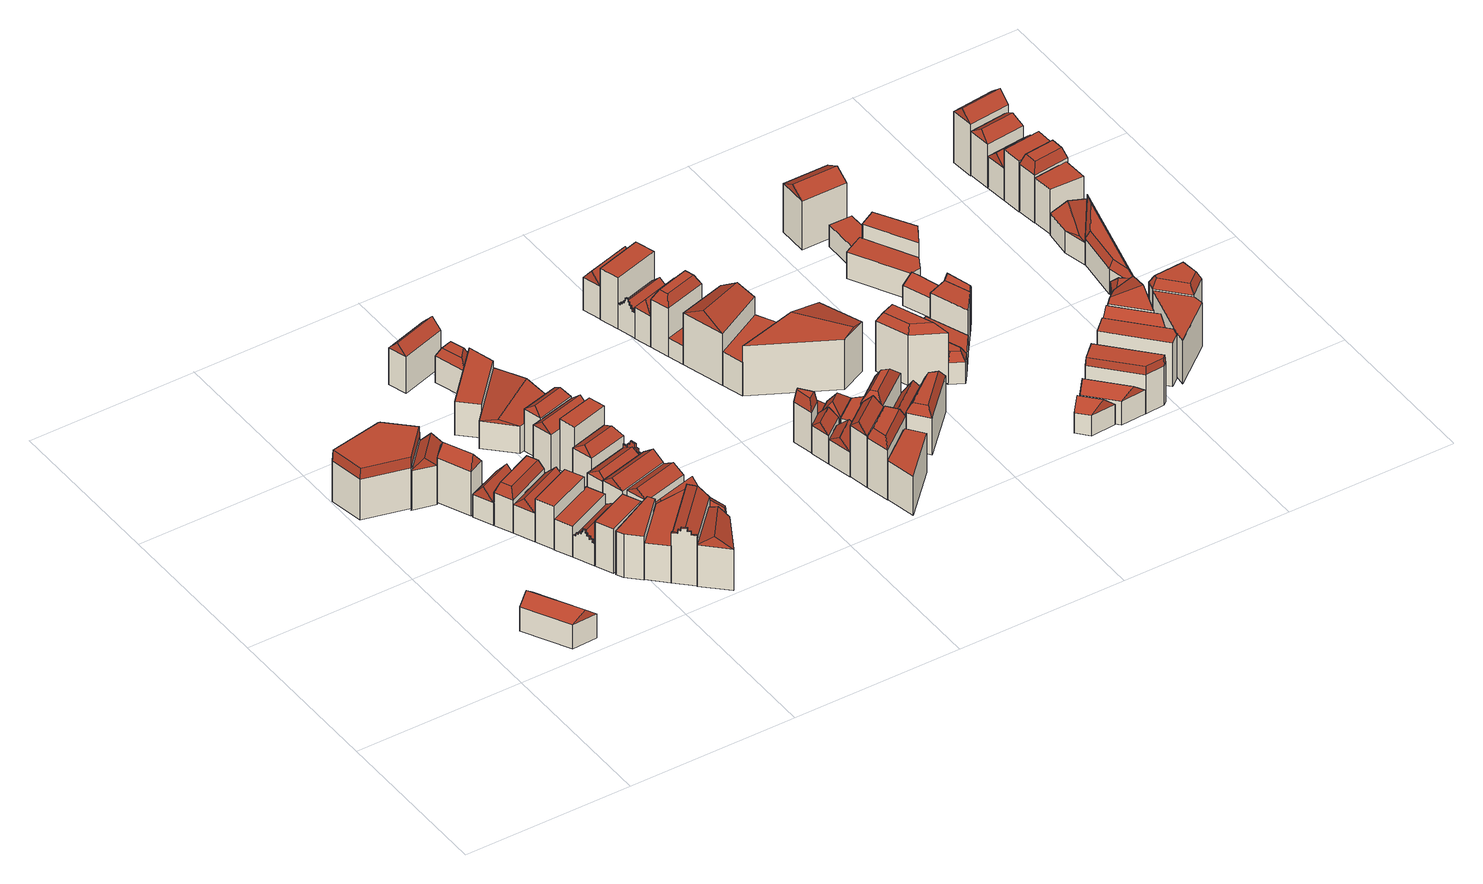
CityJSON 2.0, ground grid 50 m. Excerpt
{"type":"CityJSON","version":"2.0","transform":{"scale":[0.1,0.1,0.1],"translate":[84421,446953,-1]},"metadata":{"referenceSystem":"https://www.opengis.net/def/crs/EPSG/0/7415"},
"CityObjects":{
"building1":{"type":"Building","geometry":[{"type":"Solid","lod":"2","boundaries":[[[[0,1,2,3]],[[2,1,4,5]],[[0,3,6,7]],[[3,2,5,6]],[[1,0,7,4]],[[7,6,8,9]],[[6,5,8]],[[5,4,9,8]],[[4,7,9]]]],"semantics":{"surfaces":[{"type":"GroundSurface"},{"type":"WallSurface"},{"type":"RoofSurface"}],"values":[[0,1,1,1,1,2,2,2,2]]}}]},
"building2":{"type":"Building","geometry":[{"type":"Solid","lod":"2","boundaries":[[[[10,11,12,13,14,15]],[[12,11,16,17]],[[14,13,18,19]],[[10,15,20,21]],[[13,12,17,18]],[[15,14,19,20]],[[11,10,21,16]],[[16,21,22,23]],[[21,20,24,22]],[[20,19,25,24]],[[19,18,26,25]],[[18,17,27,26]],[[17,16,23,27]],[[22,24,25,26,27,23]]]],"semantics":{"surfaces":[{"type":"GroundSurface"},{"type":"WallSurface"},{"type":"RoofSurface"}],"values":[[0,1,1,1,1,1,1,2,2,2,2,2,2,2]]}}]},
"building3":{"type":"Building","geometry":[{"type":"Solid","lod":"2","boundaries":[[[[28,29,30,31]],[[30,29,32,33]],[[28,31,34,35]],[[31,30,33,34]],[[29,28,35,32]],[[35,34,36,37]],[[34,33,36]],[[33,32,37,36]],[[32,35,37]]]],"semantics":{"surfaces":[{"type":"GroundSurface"},{"type":"WallSurface"},{"type":"RoofSurface"}],"values":[[0,1,1,1,1,2,2,2,2]]}}]},
"building4":{"type":"Building","geometry":[{"type":"Solid","lod":"2","boundaries":[[[[38,39,40,41]],[[40,39,42,43]],[[38,41,44,45]],[[41,40,43,44]],[[39,38,45,42]],[[45,44,46,47]],[[44,43,46]],[[43,42,47,46]],[[42,45,47]]]],"semantics":{"surfaces":[{"type":"GroundSurface"},{"type":"WallSurface"},{"type":"RoofSurface"}],"values":[[0,1,1,1,1,2,2,2,2]]}}]},
"building5":{"type":"Building","geometry":[{"type":"Solid","lod":"2","boundaries":[[[[48,49,50,51]],[[50,49,52,53]],[[48,51,54,55]],[[51,50,53,54]],[[49,48,55,52]],[[55,54,56,57]],[[54,53,56]],[[53,52,57,56]],[[52,55,57]]]],"semantics":{"surfaces":[{"type":"GroundSurface"},{"type":"WallSurface"},{"type":"RoofSurface"}],"values":[[0,1,1,1,1,2,2,2,2]]}}]},
"building6":{"type":"Building","geometry":[{"type":"Solid","lod":"2","boundaries":[[[[58,59,60,50]],[[60,59,61,62]],[[58,50,63,64]],[[50,60,62,63]],[[59,58,64,61]],[[61,64,65,66]],[[64,63,67,65]],[[63,62,68,67]],[[62,61,66,68]],[[65,67,68,66]]]],"semantics":{"surfaces":[{"type":"GroundSurface"},{"type":"WallSurface"},{"type":"RoofSurface"}],"values":[[0,1,1,1,1,2,2,2,2,2]]}}]},
"building7":{"type":"Building","geometry":[{"type":"Solid","lod":"2","boundaries":[[[[69,70,71,60]],[[71,70,72,73]],[[69,60,74,75]],[[60,71,73,74]],[[70,69,75,72]],[[75,74,76,77]],[[74,73,76]],[[73,72,77,76]],[[72,75,77]]]],"semantics":{"surfaces":[{"type":"GroundSurface"},{"type":"WallSurface"},{"type":"RoofSurface"}],"values":[[0,1,1,1,1,2,2,2,2]]}}]},
"building8":{"type":"Building","geometry":[{"type":"Solid","lod":"2","boundaries":[[[[78,79,80,71]],[[81,82,83,84]],[[80,79,84,83]],[[78,71,82,81]],[[71,80,83,82]],[[79,78,81,84]]]],"semantics":{"surfaces":[{"type":"GroundSurface"},{"type":"RoofSurface"},{"type":"WallSurface"}],"values":[[0,1,2,2,2,2]]}}]},
"building9":{"type":"Building","geometry":[{"type":"Solid","lod":"2","boundaries":[[[[85,86,87,88]],[[89,90,91,92]],[[87,86,92,91]],[[85,88,90,89]],[[88,87,91,90]],[[86,85,89,92]]]],"semantics":{"surfaces":[{"type":"GroundSurface"},{"type":"RoofSurface"},{"type":"WallSurface"}],"values":[[0,1,2,2,2,2]]}}]},
"building10":{"type":"Building","geometry":[{"type":"Solid","lod":"2","boundaries":[[[[93,94,95,96]],[[97,98,99,100]],[[95,94,100,99]],[[93,96,98,97]],[[96,95,99,98]],[[94,93,97,100]]]],"semantics":{"surfaces":[{"type":"GroundSurface"},{"type":"RoofSurface"},{"type":"WallSurface"}],"values":[[0,1,2,2,2,2]]}}]},
"building11":{"type":"Building","geometry":[{"type":"Solid","lod":"2","boundaries":[[[[101,102,103,104]],[[103,102,105,106]],[[101,104,107,108]],[[102,101,108,105]],[[108,107,109,110]],[[106,105,110,109]],[[105,108,110]],[[109,107,111,112,113,114,115,116,117,118,119,120,121,122,123,124,125,126,127,128,106]],[[129,130,131,132,133,134,135,136,137,138,139,140,141,142,143,144,145,146,147,148,87,96]],[[116,115,143,142]],[[124,123,135,134]],[[117,116,142,141]],[[125,124,134,133]],[[103,106,129,96]],[[118,117,141,140]],[[104,103,96,87]],[[111,107,148,147]],[[126,125,133,132]],[[107,104,87,148]],[[119,118,140,139]],[[112,111,147,146]],[[127,126,132,131]],[[120,119,139,138]],[[113,112,146,145]],[[128,127,131,130]],[[121,120,138,137]],[[114,113,145,144]],[[106,128,130,129]],[[122,121,137,136]],[[115,114,144,143]],[[123,122,136,135]]]],"semantics":{"surfaces":[{"type":"GroundSurface"},{"type":"WallSurface"},{"type":"RoofSurface"}],"values":[[0,1,1,1,2,2,2,2,1,2,2,2,2,1,2,0,2,2,1,2,2,2,2,2,2,2,2,2,2,2,2]]}}]},
"building12":{"type":"Building","geometry":[{"type":"Solid","lod":"2","boundaries":[[[[149,150,151,152,153]],[[154,155,156,157,158]],[[152,151,157,156]],[[149,153,155,154]],[[151,150,158,157]],[[153,152,156,155]],[[150,149,154,158]]]],"semantics":{"surfaces":[{"type":"GroundSurface"},{"type":"RoofSurface"},{"type":"WallSurface"}],"values":[[0,1,2,2,2,2,2]]}}]},
"building13":{"type":"Building","geometry":[{"type":"Solid","lod":"2","boundaries":[[[[159,160,161,162,163]],[[164,165,166,167,168]],[[161,160,168,167]],[[159,163,165,164]],[[162,161,167,166]],[[163,162,166,165]],[[160,159,164,168]]]],"semantics":{"surfaces":[{"type":"GroundSurface"},{"type":"RoofSurface"},{"type":"WallSurface"}],"values":[[0,1,2,2,2,2,2]]}}]},
"building14":{"type":"Building","geometry":[{"type":"Solid","lod":"2","boundaries":[[[[169,170,171,172]],[[171,170,173,174]],[[169,172,175,176]],[[172,171,174,175]],[[176,175,177,178]],[[175,174,177]],[[174,173,178,177]],[[178,173,179,180,181,182,183,184,185,186,187,188,176]],[[189,190,191,192,193,194,195,196,197,198,199,200,159,201]],[[184,183,195,194]],[[170,169,201,159]],[[173,170,159,200]],[[185,184,194,193]],[[186,185,193,192]],[[179,173,200,199]],[[187,186,192,191]],[[180,179,199,198]],[[169,176,189,201]],[[188,187,191,190]],[[181,180,198,197]],[[176,188,190,189]],[[182,181,197,196]],[[183,182,196,195]]]],"semantics":{"surfaces":[{"type":"GroundSurface"},{"type":"WallSurface"},{"type":"RoofSurface"}],"values":[[0,1,1,1,2,2,2,2,1,2,0,1,2,2,2,2,2,1,2,2,2,2,2]]}}]},
"building15":{"type":"Building","geometry":[{"type":"Solid","lod":"2","boundaries":[[[[202,203,204,205]],[[204,203,206,207]],[[202,205,208,209]],[[205,204,207,208]],[[203,202,209,206]],[[209,208,210,211]],[[208,207,210]],[[207,206,211,210]],[[206,209,211]]]],"semantics":{"surfaces":[{"type":"GroundSurface"},{"type":"WallSurface"},{"type":"RoofSurface"}],"values":[[0,1,1,1,1,2,2,2,2]]}}]},
"building16":{"type":"Building","geometry":[{"type":"Solid","lod":"2","boundaries":[[[[212,213,214,215]],[[214,213,216,217]],[[212,215,218,219]],[[215,214,217,218]],[[213,212,219,216]],[[219,218,220,221]],[[218,217,220]],[[217,216,221,220]],[[216,219,221]]]],"semantics":{"surfaces":[{"type":"GroundSurface"},{"type":"WallSurface"},{"type":"RoofSurface"}],"values":[[0,1,1,1,1,2,2,2,2]]}}]},
"building17":{"type":"Building","geometry":[{"type":"Solid","lod":"2","boundaries":[[[[222,223,224,225]],[[226,227,228,229]],[[224,223,229,228]],[[222,225,227,226]],[[225,224,228,227]],[[223,222,226,229]]]],"semantics":{"surfaces":[{"type":"GroundSurface"},{"type":"RoofSurface"},{"type":"WallSurface"}],"values":[[0,1,2,2,2,2]]}}]},
"building18":{"type":"Building","geometry":[{"type":"Solid","lod":"2","boundaries":[[[[230,231,215,232]],[[215,231,233,234]],[[230,232,235,236]],[[232,215,234,235]],[[231,230,236,233]],[[236,235,237,238]],[[235,234,237]],[[234,233,238,237]],[[233,236,238]]]],"semantics":{"surfaces":[{"type":"GroundSurface"},{"type":"WallSurface"},{"type":"RoofSurface"}],"values":[[0,1,1,1,1,2,2,2,2]]}}]},
"building19":{"type":"Building","geometry":[{"type":"Solid","lod":"2","boundaries":[[[[239,240,241,242]],[[241,240,243,244]],[[239,242,245,246]],[[240,239,246,243]],[[246,245,247,248]],[[244,243,248,247]],[[243,246,248]],[[247,245,249,250,251,252,253,254,255,256,257,258,244]],[[259,260,261,262,263,264,265,266,267,268,269,270,271,272]],[[254,253,265,264]],[[255,254,264,263]],[[241,244,259,272]],[[256,255,263,262]],[[242,241,272,271]],[[249,245,270,269]],[[245,242,271,270]],[[257,256,262,261]],[[250,249,269,268]],[[258,257,261,260]],[[251,250,268,267]],[[244,258,260,259]],[[252,251,267,266]],[[253,252,266,265]]]],"semantics":{"surfaces":[{"type":"GroundSurface"},{"type":"WallSurface"},{"type":"RoofSurface"}],"values":[[0,1,1,1,2,2,2,2,1,2,2,1,2,0,2,1,2,2,2,2,2,2,2]]}}]},
"building20":{"type":"Building","geometry":[{"type":"Solid","lod":"2","boundaries":[[[[273,274,275,276]],[[275,274,277,278]],[[273,276,279,280]],[[276,275,278,279]],[[274,273,280,277]],[[280,279,281,282]],[[279,278,281]],[[278,277,282,281]],[[277,280,282]]]],"semantics":{"surfaces":[{"type":"GroundSurface"},{"type":"WallSurface"},{"type":"RoofSurface"}],"values":[[0,1,1,1,1,2,2,2,2]]}}]},
"building21":{"type":"Building","geometry":[{"type":"Solid","lod":"2","boundaries":[[[[283,284,232,285]],[[232,284,286,287]],[[283,285,288,289]],[[285,232,287,288]],[[284,283,289,286]],[[289,288,290,291]],[[288,287,290]],[[287,286,291,290]],[[286,289,291]]]],"semantics":{"surfaces":[{"type":"GroundSurface"},{"type":"WallSurface"},{"type":"RoofSurface"}],"values":[[0,1,1,1,1,2,2,2,2]]}}]},
"building22":{"type":"Building","geometry":[{"type":"Solid","lod":"2","boundaries":[[[[292,293,294,295]],[[294,293,296,297]],[[292,295,298,299]],[[295,294,297,298]],[[293,292,299,296]],[[299,298,300,301]],[[298,297,300]],[[297,296,301,300]],[[296,299,301]]]],"semantics":{"surfaces":[{"type":"GroundSurface"},{"type":"WallSurface"},{"type":"RoofSurface"}],"values":[[0,1,1,1,1,2,2,2,2]]}}]},
"building23":{"type":"Building","geometry":[{"type":"Solid","lod":"2","boundaries":[[[[302,303,304,272]],[[304,303,305,306]],[[302,272,307,308]],[[272,304,306,307]],[[303,302,308,305]],[[308,307,309,310]],[[307,306,309]],[[306,305,310,309]],[[305,308,310]]]],"semantics":{"surfaces":[{"type":"GroundSurface"},{"type":"WallSurface"},{"type":"RoofSurface"}],"values":[[0,1,1,1,1,2,2,2,2]]}}]},
"building24":{"type":"Building","geometry":[{"type":"Solid","lod":"2","boundaries":[[[[311,312,313,314]],[[313,312,315,316]],[[311,314,317,318]],[[314,313,316,317]],[[312,311,318,315]],[[318,317,319,320]],[[317,316,319]],[[316,315,320,319]],[[315,318,320]]]],"semantics":{"surfaces":[{"type":"GroundSurface"},{"type":"WallSurface"},{"type":"RoofSurface"}],"values":[[0,1,1,1,1,2,2,2,2]]}}]},
"building25":{"type":"Building","geometry":[{"type":"Solid","lod":"2","boundaries":[[[[321,322,276,304]],[[323,324,325,326]],[[276,322,326,325]],[[321,304,324,323]],[[304,276,325,324]],[[322,321,323,326]]]],"semantics":{"surfaces":[{"type":"GroundSurface"},{"type":"RoofSurface"},{"type":"WallSurface"}],"values":[[0,1,2,2,2,2]]}}]},
"building26":{"type":"Building","geometry":[{"type":"Solid","lod":"2","boundaries":[[[[327,328,329,330]],[[329,328,331,332]],[[327,330,333,334]],[[330,329,332,333]],[[328,327,334,331]],[[334,333,335]],[[333,332,336,335]],[[332,331,336]],[[331,334,335,336]]]],"semantics":{"surfaces":[{"type":"GroundSurface"},{"type":"WallSurface"},{"type":"RoofSurface"}],"values":[[0,1,1,1,1,2,2,2,2]]}}]},
"building27":{"type":"Building","geometry":[{"type":"Solid","lod":"2","boundaries":[[[[337,338,293,339]],[[293,338,340,341]],[[337,339,342,343]],[[339,293,341,342]],[[338,337,343,340]],[[343,342,344,345]],[[342,341,344]],[[341,340,345,344]],[[340,343,345]]]],"semantics":{"surfaces":[{"type":"GroundSurface"},{"type":"WallSurface"},{"type":"RoofSurface"}],"values":[[0,1,1,1,1,2,2,2,2]]}}]},
"building28":{"type":"Building","geometry":[{"type":"Solid","lod":"2","boundaries":[[[[346,347,348,349]],[[348,347,350,351]],[[346,349,352,353]],[[349,348,351,352]],[[347,346,353,350]],[[350,353,354,355]],[[353,352,356,354]],[[352,351,357,356]],[[351,350,355,357]],[[354,356,357,355]]]],"semantics":{"surfaces":[{"type":"GroundSurface"},{"type":"WallSurface"},{"type":"RoofSurface"}],"values":[[0,1,1,1,1,2,2,2,2,2]]}}]},
"building29":{"type":"Building","geometry":[{"type":"Solid","lod":"2","boundaries":[[[[358,359,360,361]],[[360,359,362,363]],[[358,361,364,365]],[[361,360,363,364]],[[359,358,365,362]],[[362,365,366,367]],[[365,364,368,366]],[[364,363,369,368]],[[363,362,367,369]],[[366,368,369,367]]]],"semantics":{"surfaces":[{"type":"GroundSurface"},{"type":"WallSurface"},{"type":"RoofSurface"}],"values":[[0,1,1,1,1,2,2,2,2,2]]}}]},
"building30":{"type":"Building","geometry":[{"type":"Solid","lod":"2","boundaries":[[[[370,371,372,373]],[[372,371,374,375]],[[370,373,376,377]],[[373,372,375,376]],[[371,370,377,374]],[[377,376,378,379]],[[376,375,378]],[[375,374,379,378]],[[374,377,379]]]],"semantics":{"surfaces":[{"type":"GroundSurface"},{"type":"WallSurface"},{"type":"RoofSurface"}],"values":[[0,1,1,1,1,2,2,2,2]]}}]},
"building31":{"type":"Building","geometry":[{"type":"Solid","lod":"2","boundaries":[[[[380,381,382,372]],[[382,381,383,384]],[[380,372,385,386]],[[372,382,384,385]],[[381,380,386,383]],[[386,385,387,388]],[[385,384,387]],[[384,383,388,387]],[[383,386,388]]]],"semantics":{"surfaces":[{"type":"GroundSurface"},{"type":"WallSurface"},{"type":"RoofSurface"}],"values":[[0,1,1,1,1,2,2,2,2]]}}]},
"building32":{"type":"Building","geometry":[{"type":"Solid","lod":"2","boundaries":[[[[389,390,391,392]],[[391,390,393,394]],[[389,392,395,396]],[[392,391,394,395]],[[390,389,396,393]],[[396,395,397,398]],[[395,394,397]],[[394,393,398,397]],[[393,396,398]]]],"semantics":{"surfaces":[{"type":"GroundSurface"},{"type":"WallSurface"},{"type":"RoofSurface"}],"values":[[0,1,1,1,1,2,2,2,2]]}}]},
"building33":{"type":"Building","geometry":[{"type":"Solid","lod":"2","boundaries":[[[[399,400,401,402]],[[403,404,405,406]],[[401,400,406,405]],[[399,402,404,403]],[[402,401,405,404]],[[400,399,403,406]]]],"semantics":{"surfaces":[{"type":"GroundSurface"},{"type":"RoofSurface"},{"type":"WallSurface"}],"values":[[0,1,2,2,2,2]]}}]},
"building34":{"type":"Building","geometry":[{"type":"Solid","lod":"2","boundaries":[[[[407,408,409,391]],[[409,408,410,411]],[[407,391,412,413]],[[391,409,411,412]],[[408,407,413,410]],[[410,413,414,415]],[[413,412,416,414]],[[412,411,417,416]],[[411,410,415,417]],[[414,416,417,415]]]],"semantics":{"surfaces":[{"type":"GroundSurface"},{"type":"WallSurface"},{"type":"RoofSurface"}],"values":[[0,1,1,1,1,2,2,2,2,2]]}}]},
"building35":{"type":"Building","geometry":[{"type":"Solid","lod":"2","boundaries":[[[[418,419,420,421]],[[420,419,422,423]],[[418,421,424,425]],[[421,420,423,424]],[[419,418,425,422]],[[425,424,426,427]],[[424,423,426]],[[423,422,427,426]],[[422,425,427]]]],"semantics":{"surfaces":[{"type":"GroundSurface"},{"type":"WallSurface"},{"type":"RoofSurface"}],"values":[[0,1,1,1,1,2,2,2,2]]}}]},
"building36":{"type":"Building","geometry":[{"type":"Solid","lod":"2","boundaries":[[[[428,429,430,431]],[[430,429,432,433]],[[428,431,434,435]],[[431,430,433,434]],[[429,428,435,432]],[[435,434,436,437]],[[434,433,436]],[[433,432,437,436]],[[432,435,437]]]],"semantics":{"surfaces":[{"type":"GroundSurface"},{"type":"WallSurface"},{"type":"RoofSurface"}],"values":[[0,1,1,1,1,2,2,2,2]]}}]},
"building37":{"type":"Building","geometry":[{"type":"Solid","lod":"2","boundaries":[[[[438,439,440,441]],[[441,440,442,443]],[[439,438,444,445]],[[440,439,445,442]],[[438,441,443,444]],[[445,444,446,447]],[[444,443,448,446]],[[443,442,449,448]],[[442,445,447,449]],[[446,448,449,447]]]],"semantics":{"surfaces":[{"type":"GroundSurface"},{"type":"WallSurface"},{"type":"RoofSurface"}],"values":[[0,1,1,1,1,2,2,2,2,2]]}}]},
"building38":{"type":"Building","geometry":[{"type":"Solid","lod":"2","boundaries":[[[[450,451,452,453]],[[452,451,454,455]],[[450,453,456,457]],[[453,452,455,456]],[[451,450,457,454]],[[457,456,458,459]],[[456,455,458]],[[455,454,459,458]],[[454,457,459]]]],"semantics":{"surfaces":[{"type":"GroundSurface"},{"type":"WallSurface"},{"type":"RoofSurface"}],"values":[[0,1,1,1,1,2,2,2,2]]}}]},
"building39":{"type":"Building","geometry":[{"type":"Solid","lod":"2","boundaries":[[[[460,461,462,463]],[[464,465,466,467]],[[463,462,466,465]],[[461,460,464,467]],[[462,461,467,466]],[[460,463,465,464]]]],"semantics":{"surfaces":[{"type":"GroundSurface"},{"type":"RoofSurface"},{"type":"WallSurface"}],"values":[[0,1,2,2,2,2]]}}]},
"building40":{"type":"Building","geometry":[{"type":"Solid","lod":"2","boundaries":[[[[468,469,470,471]],[[469,468,472,473]],[[470,469,473,474]],[[468,471,475,472]],[[472,475,476,477]],[[474,473,477,476]],[[473,472,477]],[[476,475,478,479,480,481,482,483,484,485,486,487,488,489,490,491,492,493,494,495,474]],[[496,497,498,499,500,501,502,503,504,505,506,507,508,509,510,511,512,513,514,515,516,517]],[[480,479,513,512]],[[495,494,498,497]],[[488,487,505,504]],[[481,480,512,511]],[[474,495,497,496]],[[489,488,504,503]],[[482,481,511,510]],[[490,489,503,502]],[[483,482,510,509]],[[491,490,502,501]],[[470,474,496,517]],[[484,483,509,508]],[[492,491,501,500]],[[475,471,516,515]],[[485,484,508,507]],[[471,470,517,516]],[[478,475,515,514]],[[493,492,500,499]],[[486,485,507,506]],[[479,478,514,513]],[[494,493,499,498]],[[487,486,506,505]]]],"semantics":{"surfaces":[{"type":"GroundSurface"},{"type":"WallSurface"},{"type":"RoofSurface"}],"values":[[0,1,1,1,2,2,2,2,1,2,2,2,2,2,2,2,2,2,2,1,2,2,1,2,0,2,2,2,2,2,2]]}}]},
"building41":{"type":"Building","geometry":[{"type":"Solid","lod":"2","boundaries":[[[[518,519,441,520]],[[441,519,521,522]],[[518,520,523,524]],[[520,441,522,523]],[[519,518,524,521]],[[524,523,525,526]],[[523,522,525]],[[522,521,526,525]],[[521,524,526]]]],"semantics":{"surfaces":[{"type":"GroundSurface"},{"type":"WallSurface"},{"type":"RoofSurface"}],"values":[[0,1,1,1,1,2,2,2,2]]}}]},
"building42":{"type":"Building","geometry":[{"type":"Solid","lod":"2","boundaries":[[[[527,528,529,530]],[[531,532,434,533]],[[529,528,533,434]],[[527,530,532,531]],[[530,529,434,532]],[[528,527,531,533]]]],"semantics":{"surfaces":[{"type":"GroundSurface"},{"type":"RoofSurface"},{"type":"WallSurface"}],"values":[[0,1,2,2,2,2]]}}]},
"building43":{"type":"Building","geometry":[{"type":"Solid","lod":"2","boundaries":[[[[534,535,516,536]],[[537,538,539,540]],[[516,535,540,539]],[[534,536,538,537]],[[536,516,539,538]],[[535,534,537,540]]]],"semantics":{"surfaces":[{"type":"GroundSurface"},{"type":"RoofSurface"},{"type":"WallSurface"}],"values":[[0,1,2,2,2,2]]}}]},
"building44":{"type":"Building","geometry":[{"type":"Solid","lod":"2","boundaries":[[[[541,542,543,544]],[[543,542,545,546]],[[541,544,547,548]],[[544,543,546,547]],[[542,541,548,545]],[[548,547,549,550]],[[547,546,549]],[[546,545,550,549]],[[545,548,550]]]],"semantics":{"surfaces":[{"type":"GroundSurface"},{"type":"WallSurface"},{"type":"RoofSurface"}],"values":[[0,1,1,1,1,2,2,2,2]]}}]},
"building45":{"type":"Building","geometry":[{"type":"Solid","lod":"2","boundaries":[[[[551,541,544,552]],[[553,554,555,556]],[[544,541,556,555]],[[551,552,554,553]],[[552,544,555,554]],[[541,551,553,556]]]],"semantics":{"surfaces":[{"type":"GroundSurface"},{"type":"RoofSurface"},{"type":"WallSurface"}],"values":[[0,1,2,2,2,2]]}}]},
"building46":{"type":"Building","geometry":[{"type":"Solid","lod":"2","boundaries":[[[[557,558,559,560]],[[559,558,561,562]],[[557,560,563,564]],[[560,559,562,563]],[[558,557,564,561]],[[561,564,565,566]],[[564,563,567,565]],[[563,562,568,567]],[[562,561,566,568]],[[565,567,568,566]]]],"semantics":{"surfaces":[{"type":"GroundSurface"},{"type":"WallSurface"},{"type":"RoofSurface"}],"values":[[0,1,1,1,1,2,2,2,2,2]]}}]},
"building47":{"type":"Building","geometry":[{"type":"Solid","lod":"2","boundaries":[[[[569,570,571,572]],[[572,571,573,574]],[[570,569,575,576]],[[571,570,576,573]],[[569,572,574,575]],[[575,574,577]],[[574,573,578,577]],[[573,576,578]],[[576,575,577,578]]]],"semantics":{"surfaces":[{"type":"GroundSurface"},{"type":"WallSurface"},{"type":"RoofSurface"}],"values":[[0,1,1,1,1,2,2,2,2]]}}]},
"building48":{"type":"Building","geometry":[{"type":"Solid","lod":"2","boundaries":[[[[579,580,560,581]],[[560,580,582,583]],[[579,581,584,585]],[[581,560,583,584]],[[580,579,585,582]],[[585,584,586,587]],[[584,583,586]],[[583,582,587,586]],[[582,585,587]]]],"semantics":{"surfaces":[{"type":"GroundSurface"},{"type":"WallSurface"},{"type":"RoofSurface"}],"values":[[0,1,1,1,1,2,2,2,2]]}}]},
"building49":{"type":"Building","geometry":[{"type":"Solid","lod":"2","boundaries":[[[[588,589,590,591]],[[590,589,592,593]],[[588,591,594,595]],[[591,590,593,594]],[[589,588,595,592]],[[592,595,596,597]],[[595,594,598,596]],[[594,593,599,598]],[[593,592,597,599]],[[596,598,599,597]]]],"semantics":{"surfaces":[{"type":"GroundSurface"},{"type":"WallSurface"},{"type":"RoofSurface"}],"values":[[0,1,1,1,1,2,2,2,2,2]]}}]},
"building50":{"type":"Building","geometry":[{"type":"Solid","lod":"2","boundaries":[[[[600,601,602,603]],[[603,602,604,605]],[[601,600,606,607]],[[602,601,607,604]],[[600,603,605,606]],[[607,606,608,609]],[[606,605,610,608]],[[605,604,611,610]],[[604,607,609,611]],[[608,610,611,609]]]],"semantics":{"surfaces":[{"type":"GroundSurface"},{"type":"WallSurface"},{"type":"RoofSurface"}],"values":[[0,1,1,1,1,2,2,2,2,2]]}}]},
"building51":{"type":"Building","geometry":[{"type":"Solid","lod":"2","boundaries":[[[[612,613,614,615,616]],[[615,614,617,618]],[[612,616,619,620]],[[614,613,621,617]],[[616,615,618,619]],[[613,612,620,621]],[[621,620,622,623]],[[620,619,624,622]],[[619,618,625,624]],[[618,617,626,625]],[[617,621,623,626]],[[622,624,625,626,623]]]],"semantics":{"surfaces":[{"type":"GroundSurface"},{"type":"WallSurface"},{"type":"RoofSurface"}],"values":[[0,1,1,1,1,1,2,2,2,2,2,2]]}}]},
"building52":{"type":"Building","geometry":[{"type":"Solid","lod":"2","boundaries":[[[[627,628,629,630]],[[631,632,633,634]],[[629,628,634,633]],[[627,630,632,631]],[[630,629,633,632]],[[628,627,631,634]]]],"semantics":{"surfaces":[{"type":"GroundSurface"},{"type":"RoofSurface"},{"type":"WallSurface"}],"values":[[0,1,2,2,2,2]]}}]},
"building53":{"type":"Building","geometry":[{"type":"Solid","lod":"2","boundaries":[[[[635,636,637,638]],[[637,636,639,640]],[[635,638,641,642]],[[638,637,640,641]],[[636,635,642,639]],[[642,641,643,644]],[[641,640,643]],[[640,639,644,643]],[[639,642,644]]]],"semantics":{"surfaces":[{"type":"GroundSurface"},{"type":"WallSurface"},{"type":"RoofSurface"}],"values":[[0,1,1,1,1,2,2,2,2]]}}]},
"building54":{"type":"Building","geometry":[{"type":"Solid","lod":"2","boundaries":[[[[645,646,647,648]],[[649,650,651,652]],[[647,646,652,651]],[[645,648,650,649]],[[648,647,651,650]],[[646,645,649,652]]]],"semantics":{"surfaces":[{"type":"GroundSurface"},{"type":"RoofSurface"},{"type":"WallSurface"}],"values":[[0,1,2,2,2,2]]}}]},
"building55":{"type":"Building","geometry":[{"type":"Solid","lod":"2","boundaries":[[[[653,654,655,656]],[[655,654,657,658]],[[653,656,659,660]],[[656,655,658,659]],[[654,653,660,657]],[[660,659,661,662]],[[659,658,661]],[[658,657,662,661]],[[657,660,662]]]],"semantics":{"surfaces":[{"type":"GroundSurface"},{"type":"WallSurface"},{"type":"RoofSurface"}],"values":[[0,1,1,1,1,2,2,2,2]]}}]},
"building56":{"type":"Building","geometry":[{"type":"Solid","lod":"2","boundaries":[[[[663,664,665,666]],[[665,664,667,668]],[[663,666,669,670]],[[666,665,668,669]],[[664,663,670,667]],[[670,669,671]],[[669,668,672,671]],[[668,667,672]],[[667,670,671,672]]]],"semantics":{"surfaces":[{"type":"GroundSurface"},{"type":"WallSurface"},{"type":"RoofSurface"}],"values":[[0,1,1,1,1,2,2,2,2]]}}]},
"building57":{"type":"Building","geometry":[{"type":"Solid","lod":"2","boundaries":[[[[673,674,675,676]],[[675,674,677,678]],[[673,676,679,680]],[[676,675,678,679]],[[674,673,680,677]],[[680,679,681]],[[679,678,682,681]],[[678,677,682]],[[677,680,681,682]]]],"semantics":{"surfaces":[{"type":"GroundSurface"},{"type":"WallSurface"},{"type":"RoofSurface"}],"values":[[0,1,1,1,1,2,2,2,2]]}}]},
"building58":{"type":"Building","geometry":[{"type":"Solid","lod":"2","boundaries":[[[[683,684,685,686,687]],[[688,689,690,691,692]],[[685,684,692,691]],[[687,686,690,689]],[[684,683,688,692]],[[686,685,691,690]],[[683,687,689,688]]]],"semantics":{"surfaces":[{"type":"GroundSurface"},{"type":"RoofSurface"},{"type":"WallSurface"}],"values":[[0,1,2,2,2,2,2]]}}]},
"building59":{"type":"Building","geometry":[{"type":"Solid","lod":"2","boundaries":[[[[654,693,694,695,696]],[[695,694,697,698]],[[654,696,699,700]],[[694,693,701,697]],[[696,695,698,699]],[[693,654,700,701]],[[701,700,702,703]],[[700,699,704,702]],[[699,698,705,704]],[[698,697,706,705]],[[697,701,703,706]],[[702,704,705,706,703]]]],"semantics":{"surfaces":[{"type":"GroundSurface"},{"type":"WallSurface"},{"type":"RoofSurface"}],"values":[[0,1,1,1,1,1,2,2,2,2,2,2]]}}]},
"building60":{"type":"Building","geometry":[{"type":"Solid","lod":"2","boundaries":[[[[707,708,709,710]],[[711,712,713,714]],[[709,708,714,713]],[[707,710,712,711]],[[710,709,713,712]],[[708,707,711,714]]]],"semantics":{"surfaces":[{"type":"GroundSurface"},{"type":"RoofSurface"},{"type":"WallSurface"}],"values":[[0,1,2,2,2,2]]}}]},
"building61":{"type":"Building","geometry":[{"type":"Solid","lod":"2","boundaries":[[[[715,716,717,718]],[[717,716,719,720]],[[715,718,721,722]],[[718,717,720,721]],[[716,715,722,719]],[[722,721,723,724]],[[721,720,723]],[[720,719,724,723]],[[719,722,724]]]],"semantics":{"surfaces":[{"type":"GroundSurface"},{"type":"WallSurface"},{"type":"RoofSurface"}],"values":[[0,1,1,1,1,2,2,2,2]]}}]},
"building62":{"type":"Building","geometry":[{"type":"Solid","lod":"2","boundaries":[[[[725,726,727,685]],[[728,729,730,731]],[[685,727,730,729]],[[726,725,728,731]],[[727,726,731,730]],[[725,685,729,728]]]],"semantics":{"surfaces":[{"type":"GroundSurface"},{"type":"RoofSurface"},{"type":"WallSurface"}],"values":[[0,1,2,2,2,2]]}}]},
"building63":{"type":"Building","geometry":[{"type":"Solid","lod":"2","boundaries":[[[[732,733,734,735]],[[734,733,736,737]],[[732,735,738,739]],[[735,734,737,738]],[[733,732,739,736]],[[739,738,740,741]],[[738,737,740]],[[737,736,741,740]],[[736,739,741]]]],"semantics":{"surfaces":[{"type":"GroundSurface"},{"type":"WallSurface"},{"type":"RoofSurface"}],"values":[[0,1,1,1,1,2,2,2,2]]}}]},
"building64":{"type":"Building","geometry":[{"type":"Solid","lod":"2","boundaries":[[[[742,743,744,745,746]],[[747,748,749,750,751]],[[745,744,750,749]],[[742,746,748,747]],[[744,743,751,750]],[[746,745,749,748]],[[743,742,747,751]]]],"semantics":{"surfaces":[{"type":"GroundSurface"},{"type":"RoofSurface"},{"type":"WallSurface"}],"values":[[0,1,2,2,2,2,2]]}}]},
"building65":{"type":"Building","geometry":[{"type":"Solid","lod":"2","boundaries":[[[[752,753,754,755]],[[754,753,756,757]],[[752,755,758,759]],[[755,754,757,758]],[[753,752,759,756]],[[759,758,760,761]],[[758,757,760]],[[757,756,761,760]],[[756,759,761]]]],"semantics":{"surfaces":[{"type":"GroundSurface"},{"type":"WallSurface"},{"type":"RoofSurface"}],"values":[[0,1,1,1,1,2,2,2,2]]}}]},
"building66":{"type":"Building","geometry":[{"type":"Solid","lod":"2","boundaries":[[[[762,763,764,765]],[[764,763,766,767]],[[762,765,768,769]],[[765,764,767,768]],[[763,762,769,766]],[[769,768,770,771]],[[768,767,770]],[[767,766,771,770]],[[766,769,771]]]],"semantics":{"surfaces":[{"type":"GroundSurface"},{"type":"WallSurface"},{"type":"RoofSurface"}],"values":[[0,1,1,1,1,2,2,2,2]]}}]},
"building67":{"type":"Building","geometry":[{"type":"Solid","lod":"2","boundaries":[[[[772,773,774,775,776]],[[777,778,779,780,781]],[[775,774,780,779]],[[772,776,778,777]],[[774,773,781,780]],[[776,775,779,778]],[[773,772,777,781]]]],"semantics":{"surfaces":[{"type":"GroundSurface"},{"type":"RoofSurface"},{"type":"WallSurface"}],"values":[[0,1,2,2,2,2,2]]}}]},
"building68":{"type":"Building","geometry":[{"type":"Solid","lod":"2","boundaries":[[[[782,783,784,785]],[[784,783,786,787]],[[782,785,788,789]],[[785,784,787,788]],[[783,782,789,786]],[[789,788,790]],[[788,787,791,790]],[[787,786,791]],[[786,789,790,791]]]],"semantics":{"surfaces":[{"type":"GroundSurface"},{"type":"WallSurface"},{"type":"RoofSurface"}],"values":[[0,1,1,1,1,2,2,2,2]]}}]},
"building69":{"type":"Building","geometry":[{"type":"Solid","lod":"2","boundaries":[[[[792,793,794,795,796]],[[795,794,797,798]],[[792,796,799,800]],[[794,793,801,797]],[[796,795,798,799]],[[793,792,800,801]],[[801,800,802,803]],[[800,799,804,802]],[[799,798,805,804]],[[798,797,806,805]],[[797,801,803,806]],[[802,804,805,806,803]]]],"semantics":{"surfaces":[{"type":"GroundSurface"},{"type":"WallSurface"},{"type":"RoofSurface"}],"values":[[0,1,1,1,1,1,2,2,2,2,2,2]]}}]},
"building70":{"type":"Building","geometry":[{"type":"Solid","lod":"2","boundaries":[[[[807,808,809,810]],[[809,808,811,812]],[[807,810,813,814]],[[810,809,812,813]],[[808,807,814,811]],[[811,814,815,816]],[[814,813,817,815]],[[813,812,818,817]],[[812,811,816,818]],[[815,817,818,816]]]],"semantics":{"surfaces":[{"type":"GroundSurface"},{"type":"WallSurface"},{"type":"RoofSurface"}],"values":[[0,1,1,1,1,2,2,2,2,2]]}}]},
"building71":{"type":"Building","geometry":[{"type":"Solid","lod":"2","boundaries":[[[[819,820,821,822]],[[821,820,823,824]],[[819,822,825,826]],[[822,821,824,825]],[[820,819,826,823]],[[826,825,827]],[[825,824,828,827]],[[824,823,828]],[[823,826,827,828]]]],"semantics":{"surfaces":[{"type":"GroundSurface"},{"type":"WallSurface"},{"type":"RoofSurface"}],"values":[[0,1,1,1,1,2,2,2,2]]}}]},
"building72":{"type":"Building","geometry":[{"type":"Solid","lod":"2","boundaries":[[[[829,830,831,832]],[[833,834,835,836]],[[831,830,836,835]],[[829,832,834,833]],[[832,831,835,834]],[[830,829,833,836]]]],"semantics":{"surfaces":[{"type":"GroundSurface"},{"type":"RoofSurface"},{"type":"WallSurface"}],"values":[[0,1,2,2,2,2]]}}]},
"building73":{"type":"Building","geometry":[{"type":"Solid","lod":"2","boundaries":[[[[837,838,839,840]],[[839,838,841,842]],[[837,840,843,844]],[[840,839,842,843]],[[838,837,844,841]],[[841,844,845,846]],[[844,843,847,845]],[[843,842,848,847]],[[842,841,846,848]],[[845,847,848,846]]]],"semantics":{"surfaces":[{"type":"GroundSurface"},{"type":"WallSurface"},{"type":"RoofSurface"}],"values":[[0,1,1,1,1,2,2,2,2,2]]}}]},
"building74":{"type":"Building","geometry":[{"type":"Solid","lod":"2","boundaries":[[[[849,850,851,852]],[[853,854,855,856]],[[851,850,856,855]],[[849,852,854,853]],[[852,851,855,854]],[[850,849,853,856]]]],"semantics":{"surfaces":[{"type":"GroundSurface"},{"type":"RoofSurface"},{"type":"WallSurface"}],"values":[[0,1,2,2,2,2]]}}]},
"building75":{"type":"Building","geometry":[{"type":"Solid","lod":"2","boundaries":[[[[857,858,859,860]],[[859,858,861,862]],[[857,860,863,864]],[[860,859,862,863]],[[858,857,864,861]],[[864,863,865,866]],[[863,862,865]],[[862,861,866,865]],[[861,864,866]]]],"semantics":{"surfaces":[{"type":"GroundSurface"},{"type":"WallSurface"},{"type":"RoofSurface"}],"values":[[0,1,1,1,1,2,2,2,2]]}}]},
"building76":{"type":"Building","geometry":[{"type":"Solid","lod":"2","boundaries":[[[[858,867,868,859]],[[868,867,869,870]],[[858,859,871,872]],[[859,868,870,871]],[[867,858,872,869]],[[872,871,873,874]],[[871,870,873]],[[870,869,874,873]],[[869,872,874]]]],"semantics":{"surfaces":[{"type":"GroundSurface"},{"type":"WallSurface"},{"type":"RoofSurface"}],"values":[[0,1,1,1,1,2,2,2,2]]}}]},
"building77":{"type":"Building","geometry":[{"type":"Solid","lod":"2","boundaries":[[[[875,876,877,878]],[[877,876,879,880]],[[875,878,881,882]],[[878,877,880,881]],[[876,875,882,879]],[[882,881,883,884]],[[881,880,883]],[[880,879,884,883]],[[879,882,884]]]],"semantics":{"surfaces":[{"type":"GroundSurface"},{"type":"WallSurface"},{"type":"RoofSurface"}],"values":[[0,1,1,1,1,2,2,2,2]]}}]}
},
"vertices":[
[108,169,15],[168,201,15],[255,38,15],[180,34,15],[168,201,93],[255,38,93],[180,34,93],[108,169,93],[218,36,123],[138,185,123],
[152,732,14],[19,765,14],[0,866,14],[158,895,14],[163,894,14],[237,823,14],[19,765,146],[0,866,146],[158,895,146],[163,894,146],[237,823,146],[152,732,146],[152,733,182],[20,765,182],[236,823,182],[163,893,182],[158,894,182],[2,865,182],
[219,716,8],[152,732,8],[237,823,8],[281,782,8],[152,732,136],[237,823,136],[281,782,136],[219,716,136],[257,800,167],[188,726,167],
[219,716,15],[256,755,15],[307,643,15],[261,622,15],[256,755,159],[307,643,159],[261,622,159],[219,716,159],[279,644,195],[243,723,195],
[364,664,13],[390,607,13],[289,561,13],[263,619,13],[390,607,86],[289,561,86],[263,619,86],[364,664,86],[276,590,124],[377,636,124],
[425,622,13],[448,570,13],[313,508,13],[448,570,120],[313,508,120],[289,561,120],[425,622,120],[419,607,152],[433,576,152],[305,555,152],[319,524,152],
[450,570,13],[477,510,13],[340,448,13],[477,510,106],[340,448,106],[313,508,106],[450,570,106],[326,478,139],[464,540,139],
[468,506,13],[492,454,13],[363,396,13],[468,506,153],[340,448,153],[363,396,153],[492,454,153],
[503,460,12],[526,409,12],[386,346,12],[363,396,12],[503,460,112],[363,396,112],[386,346,112],[526,409,112],
[532,338,12],[555,288,12],[436,234,12],[413,285,12],[532,338,157],[413,285,157],[436,234,157],[555,288,157],
[529,411,12],[556,350,12],[418,287,12],[390,348,12],[556,350,77],[418,287,77],[390,348,77],[529,411,77],[404,318,104],[531,375,104],[390,348,84],[394,341,84],[394,341,92],[397,333,92],[397,333,99],[401,325,99],[401,325,106],[402,321,106],[402,321,115],[406,314,115],[406,314,106],[407,310,106],[407,310,99],[411,302,99],[411,302,92],[414,295,92],[414,295,84],[418,287,84],[413,285,77],[413,285,84],[410,293,84],[410,293,92],[406,300,92],[406,300,99],[403,308,99],[403,308,106],[401,312,106],[401,312,115],[398,319,115],[398,319,106],[396,323,106],[396,323,99],[393,331,99],[393,331,92],[389,338,92],[389,338,84],[386,346,84],[386,346,77],
[487,170,11],[449,207,11],[439,228,11],[582,300,11],[593,280,11],[487,170,153],[593,280,153],[582,300,153],[439,228,153],[449,207,153],
[536,122,12],[487,170,12],[598,285,12],[694,294,12],[696,287,12],[536,122,132],[696,287,132],[694,294,132],[598,285,132],[487,170,132],
[588,79,12],[540,125,12],[684,274,12],[704,198,12],[540,125,165],[684,274,165],[704,198,165],[588,79,165],[691,233,183],[564,102,183],[540,125,175],[552,114,175],[552,114,185],[558,108,185],[558,108,194],[570,96,194],[570,96,185],[576,90,185],[576,90,175],[588,79,175],[584,75,165],[584,75,175],[572,87,175],[572,87,185],[566,93,185],[566,93,194],[554,104,194],[554,104,185],[548,110,185],[548,110,175],[536,122,175],[536,122,165],[584,75,12],
[652,9,11],[584,75,11],[692,186,11],[715,123,11],[584,75,146],[692,186,146],[715,123,146],[652,9,146],[701,155,165],[619,46,178],
[575,403,12],[557,468,12],[708,508,12],[725,444,12],[557,468,102],[708,508,102],[725,444,102],[575,403,102],[717,476,128],[566,436,128],
[457,870,15],[406,917,15],[556,1077,15],[577,999,15],[457,870,124],[577,999,124],[556,1077,124],[406,917,124],
[607,341,12],[589,407,12],[743,377,12],[589,407,99],[725,444,99],[743,377,99],[607,341,99],[734,410,121],[598,374,121],
[573,472,13],[556,536,13],[686,571,13],[703,507,13],[556,536,81],[686,571,81],[703,507,81],[573,472,81],[695,539,102],[572,506,102],[703,507,93],[699,523,93],[699,523,104],[697,531,104],[697,531,116],[693,547,116],[693,547,104],[690,555,104],[690,555,93],[686,571,93],[691,572,81],[691,572,93],[695,556,93],[695,556,104],[697,548,104],[697,548,116],[702,532,116],[702,532,104],[704,524,104],[704,524,93],[708,508,93],[708,508,81],[708,508,13],[691,572,13],
[521,648,13],[505,707,13],[645,744,13],[661,685,13],[505,707,145],[645,744,145],[661,685,145],[521,648,145],[653,715,172],[513,677,172],
[641,288,12],[626,345,12],[759,320,12],[626,345,75],[743,377,75],[759,320,75],[641,288,75],[751,349,110],[633,317,110],
[577,999,14],[630,798,14],[504,764,14],[429,840,14],[630,798,103],[504,764,103],[429,840,103],[577,999,103],[464,805,116],[606,890,128],
[573,541,13],[556,604,13],[674,636,13],[556,604,118],[674,636,118],[691,572,118],[573,541,118],[673,602,138],[574,575,138],
[396,1125,15],[379,1179,15],[511,1220,15],[528,1166,15],[379,1179,134],[511,1220,134],[528,1166,134],[396,1125,134],[520,1193,165],[388,1152,165],
[564,606,13],[551,656,13],[564,606,179],[674,636,179],[661,685,179],[551,656,179],
[732,154,13],[695,293,13],[761,310,13],[780,241,13],[695,293,74],[761,310,74],[780,241,74],[732,154,74],[754,205,102],[729,296,102],
[533,714,14],[518,768,14],[645,744,14],[518,768,150],[630,798,150],[645,744,150],[533,714,150],[628,769,171],[535,744,171],
[509,1028,16],[481,1120,16],[537,1137,16],[556,1077,16],[481,1120,102],[537,1137,102],[556,1077,102],[509,1028,102],[515,1051,127],[496,1112,127],[542,1081,127],[529,1122,127],
[1121,433,14],[1156,388,14],[1120,360,14],[1107,422,14],[1156,388,144],[1120,360,144],[1107,422,144],[1121,433,144],[1120,424,182],[1147,389,182],[1114,420,182],[1124,371,182],
[1161,392,13],[1195,348,13],[1133,300,13],[1120,360,13],[1195,348,104],[1133,300,104],[1120,360,104],[1161,392,104],[1127,330,131],[1178,370,131],
[1180,336,13],[1221,283,13],[1149,227,13],[1221,283,93],[1149,227,93],[1133,300,93],[1180,336,93],[1141,263,121],[1201,310,121],
[1227,288,14],[1261,243,14],[1161,166,14],[1149,227,14],[1261,243,180],[1161,166,180],[1149,227,180],[1227,288,180],[1155,196,209],[1244,265,209],
[1195,6,15],[1176,96,15],[1282,179,15],[1319,132,15],[1195,6,143],[1319,132,143],[1282,179,143],[1176,96,143],
[1251,235,14],[1290,185,14],[1176,96,14],[1290,185,175],[1176,96,175],[1161,166,175],[1251,235,175],[1249,218,205],[1273,187,205],[1175,161,205],[1184,117,205],
[1166,392,14],[1133,435,14],[1156,453,14],[1213,428,14],[1133,435,84],[1156,453,84],[1213,428,84],[1166,392,84],[1185,441,105],[1150,413,105],
[1204,353,18],[1171,396,18],[1213,428,18],[1270,404,18],[1171,396,96],[1213,428,96],[1270,404,96],[1204,353,96],[1229,406,130],[1199,383,130],
[1142,977,14],[1158,921,14],[1032,885,14],[1016,940,14],[1032,885,169],[1016,940,169],[1142,977,169],[1158,921,169],[1132,958,199],[1140,931,199],[1035,930,199],[1043,903,199],
[1079,1193,17],[1095,1138,17],[970,1102,17],[954,1156,17],[1095,1138,122],[970,1102,122],[954,1156,122],[1079,1193,122],[962,1129,158],[1087,1165,158],
[1163,922,13],[1177,874,13],[1046,837,13],[1032,885,13],[1163,922,73],[1032,885,73],[1046,837,73],[1177,874,73],
[1115,1082,15],[1130,1029,15],[1006,994,15],[991,1046,15],[1115,1082,90],[1130,1029,90],[1006,994,90],[991,1046,90],[999,1020,117],[1119,1055,117],[991,1046,97],[993,1040,97],[993,1040,104],[995,1033,104],[995,1033,111],[997,1027,111],[997,1027,119],[998,1023,119],[998,1023,128],[999,1017,128],[999,1017,119],[1000,1013,119],[1000,1013,111],[1002,1007,111],[1002,1007,104],[1004,1000,104],[1004,1000,97],[1006,994,97],[1001,992,90],[1001,992,97],[999,999,97],[999,999,104],[998,1005,104],[998,1005,111],[996,1012,111],[996,1012,119],[995,1015,119],[995,1015,128],[993,1022,128],[993,1022,119],[992,1025,119],[992,1025,111],[990,1032,111],[990,1032,104],[988,1038,104],[988,1038,97],[986,1045,97],[986,1045,90],[986,1045,15],[1001,992,15],
[1133,1030,14],[1148,978,14],[1001,992,14],[1148,978,114],[1016,940,114],[1001,992,114],[1133,1030,114],[1021,970,147],[1128,1001,147],
[1234,308,16],[1201,350,16],[1270,404,16],[1327,380,16],[1234,308,96],[1327,380,96],[1201,350,96],
[1104,1141,15],[1121,1084,15],[970,1102,15],[1104,1141,181],[970,1102,181],[986,1045,181],[1121,1084,181],
[1083,711,14],[1046,837,14],[1187,877,14],[1232,790,14],[1046,837,181],[1187,877,181],[1232,790,181],[1083,711,181],[1207,832,211],[1068,776,221],
[1101,647,14],[1263,733,14],[1101,647,124],[1263,733,124],[1232,790,124],[1083,711,124],
[1271,265,17],[1236,310,17],[1327,380,17],[1387,354,17],[1236,310,158],[1327,380,158],[1387,354,158],[1271,265,158],[1275,291,192],[1263,306,192],[1350,350,192],[1330,358,192],
[1331,526,15],[1101,647,15],[1359,687,15],[1407,561,15],[1359,687,177],[1407,561,177],[1331,526,177],[1101,647,177],[1373,546,186],[1263,670,200],
[1298,217,17],[1265,260,17],[1444,330,17],[1265,260,93],[1387,354,93],[1444,330,93],[1298,217,93],[1416,342,130],[1282,238,130],
[1370,184,15],[1327,240,15],[1444,330,15],[1493,309,15],[1327,240,133],[1444,330,133],[1493,309,133],[1370,184,133],[1371,204,161],[1345,237,161],[1470,305,161],[1446,315,161],
[1437,545,15],[1500,569,15],[1564,403,15],[1473,451,15],[1564,403,177],[1473,451,177],[1437,545,177],[1500,569,177],[1455,537,203],[1492,551,203],[1484,461,203],[1538,433,203],
[1504,558,10],[1558,579,10],[1623,409,10],[1603,382,10],[1564,403,10],[1623,409,79],[1603,382,79],[1564,403,79],[1504,558,79],[1558,579,79],[1522,550,105],[1549,561,105],[1575,413,105],[1599,400,105],[1607,411,105],
[1560,572,11],[1624,597,11],[1671,474,11],[1623,409,11],[1560,572,73],[1623,409,73],[1671,474,73],[1624,597,73],
[1720,62,12],[1763,101,12],[1825,33,12],[1751,28,12],[1763,101,78],[1825,33,78],[1751,28,78],[1720,62,78],[1788,30,112],[1741,81,112],
[1629,585,16],[1688,607,16],[1716,534,16],[1671,474,16],[1629,585,155],[1671,474,155],[1716,534,155],[1688,607,155],
[1763,101,13],[1806,141,13],[1912,26,13],[1837,21,13],[1806,141,90],[1912,26,90],[1837,21,90],[1763,101,90],[1874,23,121],[1784,121,121],
[1674,643,13],[1641,729,13],[1700,738,13],[1722,661,13],[1641,729,77],[1700,738,77],[1722,661,77],[1674,643,77],[1698,653,103],[1671,733,106],
[1716,534,14],[1685,616,14],[1730,633,14],[1747,576,14],[1685,616,129],[1730,633,129],[1747,576,129],[1716,534,129],[1731,555,155],[1707,624,159],
[1582,896,15],[1641,927,15],[1721,776,15],[1700,738,15],[1668,734,15],[1582,896,101],[1668,734,101],[1700,738,101],[1721,776,101],[1641,927,101],
[1850,181,13],[1982,38,13],[1971,29,13],[1912,25,13],[1982,38,140],[1971,29,140],[1912,25,140],[1806,141,140],[1850,181,140],[1808,141,166],[1850,180,166],[1913,26,166],[1970,30,166],[1980,39,166],
[1617,921,12],[1617,1030,12],[1685,1030,12],[1685,957,12],[1617,921,82],[1685,957,82],[1685,1030,82],[1617,1030,82],
[1550,1053,15],[1550,1140,15],[1685,1140,15],[1685,1053,15],[1550,1140,173],[1685,1140,173],[1685,1053,173],[1550,1053,173],[1685,1097,199],[1550,1097,199],
[1645,920,15],[1692,945,15],[1756,835,15],[1645,920,148],[1721,776,148],[1756,835,148],[1692,945,148],
[1850,181,14],[1897,224,14],[2006,105,14],[1957,65,14],[1897,224,103],[2006,105,103],[1957,65,103],[1850,181,103],[1976,91,127],[1879,197,127],
[1897,224,13],[1936,261,13],[2062,124,13],[2056,100,13],[2030,79,13],[1897,224,156],[2030,79,156],[2056,100,156],[2062,124,156],[1936,261,156],
[1936,261,15],[1981,302,15],[2068,207,15],[2051,136,15],[1981,302,137],[2068,207,137],[2051,136,137],[1936,261,137],[2057,175,173],[1961,279,173],
[1981,302,16],[2025,342,16],[2097,362,16],[2062,215,16],[2025,342,153],[2097,362,153],[2062,215,153],[1981,302,153],[2080,290,179],[1995,314,161],
[2100,276,20],[2173,197,20],[2177,165,20],[2052,67,20],[2056,100,20],[2100,276,162],[2056,100,162],[2052,67,162],[2177,165,162],[2173,197,162],
[2121,368,15],[2025,342,15],[2073,427,15],[2115,404,15],[2025,342,102],[2073,427,102],[2115,404,102],[2121,368,102],[2107,385,125],[2072,389,140],
[2173,197,18],[2100,276,18],[2107,304,18],[2217,310,18],[2226,241,18],[2107,304,167],[2217,310,167],[2226,241,167],[2173,197,167],[2100,276,167],[2174,215,193],[2114,280,193],[2212,246,193],[2206,297,193],[2117,292,193],
[2123,369,14],[2101,478,14],[2116,611,14],[2220,757,14],[2101,478,96],[2116,611,96],[2220,757,96],[2123,369,96],[2124,423,121],[2113,478,121],[2193,698,121],[2128,606,121],
[2220,757,12],[2116,611,12],[2101,679,12],[2109,760,12],[2116,611,83],[2101,679,83],[2109,760,83],[2220,757,83],[2157,752,108],[2113,634,92],
[2209,757,15],[2109,760,15],[2102,820,15],[2205,832,15],[2209,757,160],[2205,832,160],[2102,820,160],[2109,760,160],
[2102,820,14],[2095,880,14],[2206,892,14],[2210,832,14],[2095,880,169],[2206,892,169],[2210,832,169],[2102,820,169],[2112,832,202],[2107,870,202],[2198,842,202],[2196,880,202],
[2095,880,13],[2088,939,13],[2201,952,13],[2204,892,13],[2095,880,179],[2204,892,179],[2201,952,179],[2088,939,179],
[2088,939,14],[2081,1003,14],[2196,1016,14],[2199,952,14],[2081,1003,117],[2196,1016,117],[2199,952,117],[2088,939,117],[2197,984,147],[2085,971,147],
[2073,1070,14],[2192,1084,14],[2073,1070,156],[2192,1084,156],[2196,1016,156],[2081,1003,156],[2186,1049,181],[2085,1037,181],
[2073,1070,12],[2066,1138,12],[2192,1152,12],[2196,1084,12],[2066,1138,179],[2192,1152,179],[2196,1084,179],[2073,1070,179],[2194,1118,210],[2069,1104,210]
]}
